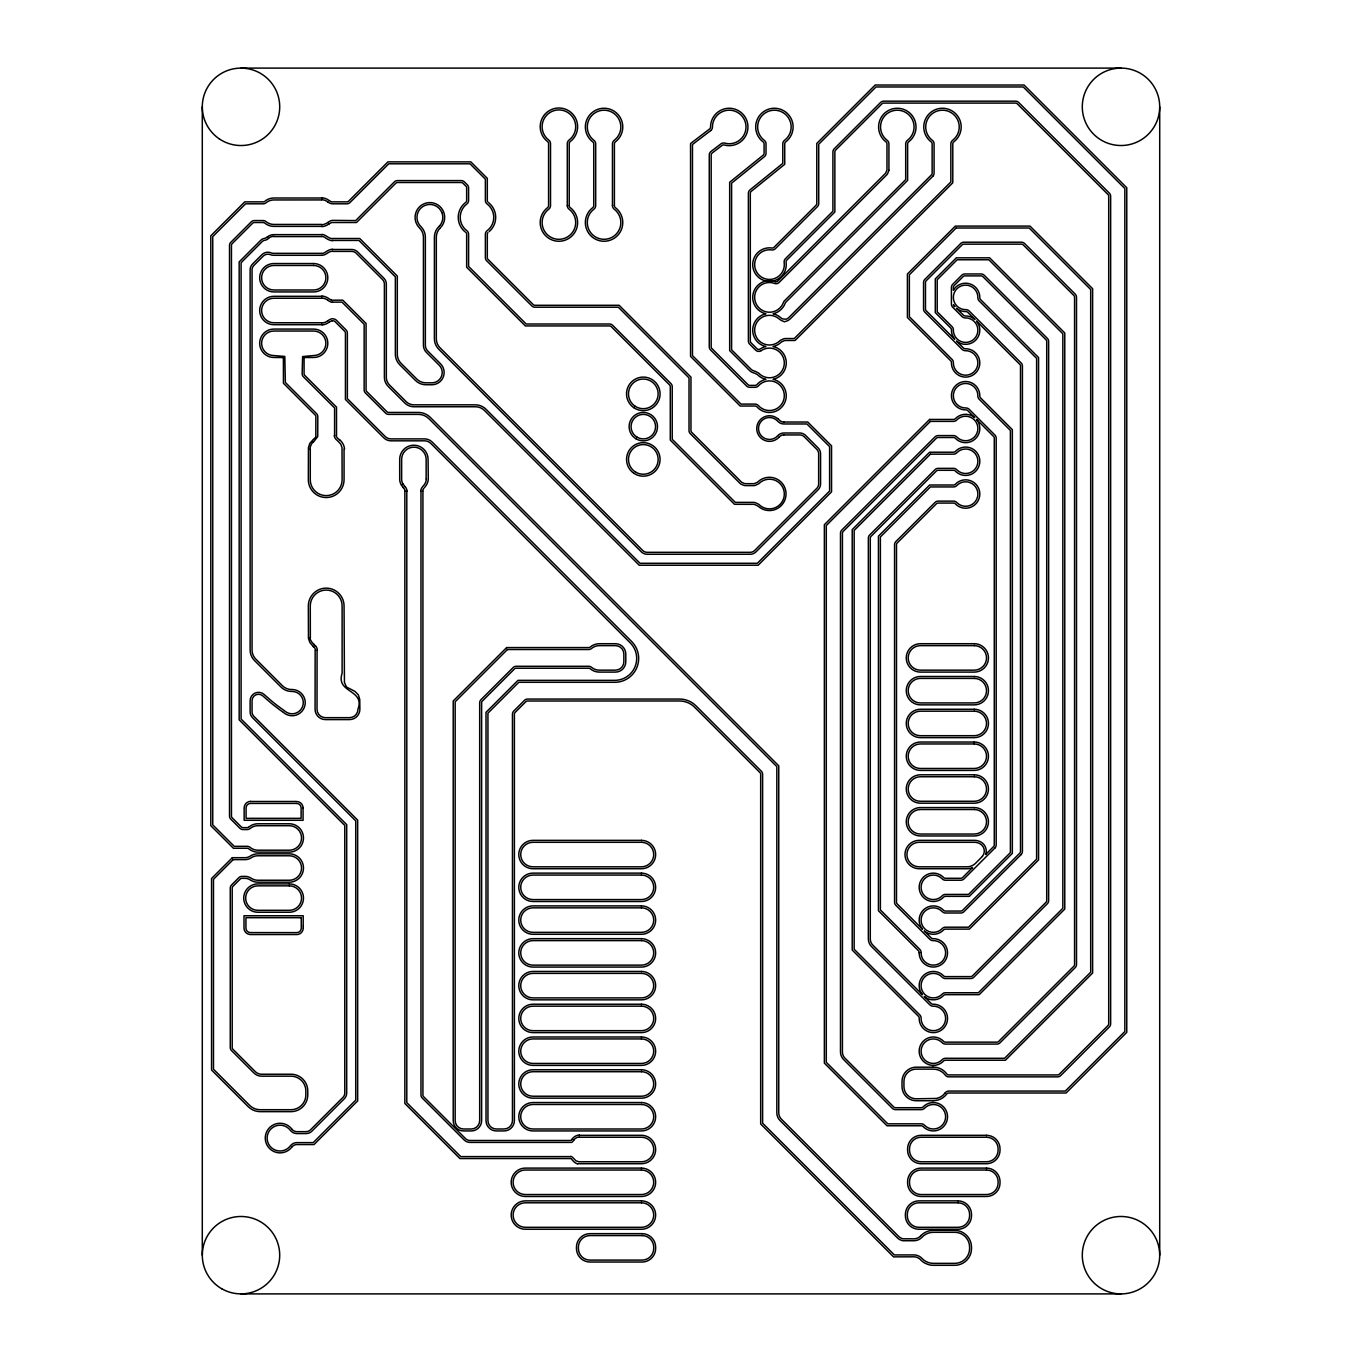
<?xml version="1.0" encoding="UTF-8"?>
<svg xmlns="http://www.w3.org/2000/svg" width="1362" height="1362" viewBox="0 0 1362 1362"><rect width="100%" height="100%" fill="white"/><g stroke="black" fill="none" stroke-linecap="round" stroke-linejoin="round"><path stroke-width="1.5" d="M303.198 925.615L303.198 915.758L244.002 915.758L244.002 928.084A6.469 6.469 0 0 0 249.893 934.502M420.977 491.137L420.977 1094.929A4.512 4.512 0 0 0 422.305 1098.112L464.153 1139.96A8.393 8.393 0 0 0 470.077 1142.412L570.661 1142.412A3.405 3.405 0 0 0 572.04 1142.224A7.576 7.576 0 0 0 573.334 1140.794L573.845 1140.215M303.198 926.024L303.198 927.88M310.281 449.375L310.281 479.696A15.918 15.918 0 0 0 326.199 495.615A15.918 15.918 0 0 0 342.117 479.696L342.015 447.553L340.687 444.029L337.146 440.318A7.389 7.389 0 0 1 334.201 435.721M422.918 491.171L422.918 1094.929A2.588 2.588 0 0 0 423.667 1096.751L465.515 1138.598A6.469 6.469 0 0 0 470.077 1140.488L570.627 1140.488M426.136 478.947L426.153 459.42A12.258 12.258 0 0 0 413.895 447.162A12.258 12.258 0 0 0 401.637 459.42L401.637 478.947A9.721 9.721 0 0 0 403.135 484.293M244.156 807.666L244.173 807.479A6.572 6.572 0 0 1 250.557 801.35M303.198 928.373L303.198 928.424A6.504 6.504 0 0 1 298.687 934.264L298.67 934.247A6.691 6.691 0 0 1 297.444 934.502A5.21 5.21 0 0 1 296.916 934.536L250.846 934.553A21.843 21.843 0 0 1 250.267 934.536M424.706 487.358L425.421 486.387A12.65 12.65 0 0 0 428.281 478.964L428.077 459.42A14.199 14.199 0 0 0 413.895 445.221A14.199 14.199 0 0 0 399.679 459.42L399.696 478.964A11.441 11.441 0 0 0 401.535 485.332M291.928 1129.217L291.383 1128.519A14.812 14.812 0 0 0 269.897 1127.31A14.812 14.812 0 0 0 269.88 1148.83A14.812 14.812 0 0 0 291.349 1147.655L291.843 1147.093M572.449 1138.87L571.87 1139.585A9.466 9.466 0 0 1 571.274 1140.283M439.534 225.888L438.683 226.773A14.659 14.659 0 0 0 434.41 237.226L434.393 338.746A14.846 14.846 0 0 0 438.734 349.234L641.298 551.797A8.393 8.393 0 0 0 647.239 554.266L750.121 554.266A8.393 8.393 0 0 0 756.063 551.797L818.119 489.741A8.393 8.393 0 0 0 820.571 483.816L820.571 453.869A8.393 8.393 0 0 0 818.119 447.928L805.64 435.448A8.393 8.393 0 0 0 799.715 432.997L783.916 432.997A8.393 8.393 0 0 0 777.668 435.789A10.964 10.964 0 0 1 761.869 436.385A10.964 10.964 0 0 1 761.869 420.586A10.964 10.964 0 0 1 777.668 421.164A8.393 8.393 0 0 0 783.916 423.974L806.934 423.974L829.611 446.651L829.611 491.035L757.34 563.289L640.021 563.289L485.911 409.179A14.846 14.846 0 0 0 475.406 404.837L413.895 404.837A10.964 10.964 0 0 1 406.131 401.62L389.532 385.02A10.964 10.964 0 0 1 386.331 377.274L386.331 284.096A8.393 8.393 0 0 0 383.863 278.171L357.644 251.936A8.393 8.393 0 0 0 351.702 249.484L332.72 249.484M777.702 418.662A12.82 12.82 0 0 0 759.86 420.16A12.82 12.82 0 0 0 760.915 438.036A12.82 12.82 0 0 0 778.809 437.406L778.979 437.219M778.809 437.406L779.064 437.117A6.878 6.878 0 0 1 783.899 434.818M920.814 1235.692L921.052 1235.453A13.943 13.943 0 0 1 921.682 1234.84L921.768 1234.772A17.57 17.57 0 0 1 933.362 1230.346L954.745 1230.38A16.906 16.906 0 0 1 971.515 1247.32L971.515 1248.528A16.787 16.787 0 0 1 954.745 1265.298L933.362 1265.298A17.604 17.604 0 0 1 927.982 1264.447L924.866 1263.102A17.961 17.961 0 0 1 923.164 1262.012L922.806 1261.74A15.442 15.442 0 0 1 922.363 1261.399L921.597 1260.752A12.377 12.377 0 0 1 920.967 1260.139L920.508 1259.663A9.262 9.262 0 0 0 913.97 1256.803L893.557 1256.871L760.677 1123.973L760.677 774.365A2.588 2.588 0 0 0 759.928 772.543L694.79 707.406A21.196 21.196 0 0 0 679.315 700.987L527.605 701.004A2.588 2.588 0 0 0 525.783 701.753L515.142 712.394A2.588 2.588 0 0 0 514.393 714.216L514.393 1120.603A10.334 10.334 0 0 1 504.076 1130.937L496.33 1130.937A10.334 10.334 0 0 1 486.013 1120.603L486.013 712.343L517.986 680.353L614.773 680.353A21.945 21.945 0 0 0 630.283 642.915L430.869 443.484A9.057 9.057 0 0 0 424.467 440.828L391.064 440.828A10.351 10.351 0 0 1 383.761 437.815L345.437 399.475L345.437 333.094A2.588 2.588 0 0 0 344.671 331.272L334.984 321.585A2.656 2.656 0 0 0 333.111 320.836L332.294 320.836M920.661 1235.845L920.508 1236.015A9.142 9.142 0 0 1 913.97 1238.841L903.398 1238.807A2.588 2.588 0 0 1 902.768 1238.722L902.189 1238.552A9.159 9.159 0 0 1 898.597 1236.356L781.413 1119.172A9.057 9.057 0 0 1 778.758 1112.788L778.758 765.836L430.29 417.351A16.804 16.804 0 0 0 418.423 412.448L388.698 412.448A2.588 2.588 0 0 1 386.859 411.682L366.838 391.66A2.588 2.588 0 0 1 366.072 389.821L366.072 323.458L342.798 300.185L332.481 300.185A3.865 3.865 0 0 1 331.17 300.015M440.011 228.186L440.13 228.067A12.837 12.837 0 0 0 436.317 237.226L436.334 338.746A12.922 12.922 0 0 0 440.113 347.872L642.677 550.435A6.469 6.469 0 0 0 647.239 552.325L750.121 552.325A6.469 6.469 0 0 0 754.684 550.435L816.757 488.379A6.469 6.469 0 0 0 818.647 483.816L818.647 453.869A6.469 6.469 0 0 0 816.757 449.307L804.278 436.827A6.469 6.469 0 0 0 799.715 434.938L783.916 434.938M982.394 856.392L975.669 863.185A12.258 12.258 0 0 1 966.969 866.811L919.18 866.811A12.258 12.258 0 0 1 906.922 854.553A12.258 12.258 0 0 1 919.18 842.295L974.256 842.295A12.258 12.258 0 0 1 979.55 843.487A8.393 8.393 0 0 1 982.462 856.323M313.583 441.85L317.721 436.623L317.806 416.772A4.512 4.512 0 0 0 316.495 413.588L285.356 382.45L284.811 356.452L273.881 355.55A12.258 12.258 0 0 1 261.623 343.292A12.258 12.258 0 0 1 273.881 331.034L313.618 331.034A12.258 12.258 0 0 1 325.876 343.292A12.258 12.258 0 0 1 313.618 355.55L302.585 356.572L302.143 373.631A4.512 4.512 0 0 0 303.454 376.831L334.592 407.953L334.592 435.636M313.6 439.194L313.924 438.904A10.556 10.556 0 0 0 315.592 437.134M313.277 439.5L309.855 443.331L308.425 447.587L308.34 479.696A17.859 17.859 0 0 0 326.199 497.539A17.859 17.859 0 0 0 344.058 479.696L344.058 449.051M248.94 826.972L249.331 826.666A14.267 14.267 0 0 1 257.895 823.772L289.306 823.772A14.182 14.182 0 0 1 303.488 837.953A14.182 14.182 0 0 1 289.306 852.135L257.895 852.118A14.199 14.199 0 0 1 249.331 849.241L248.905 848.901A3.235 3.235 0 0 0 248.497 848.611A2.588 2.588 0 0 0 247.203 848.271L233.43 848.271L210.804 825.661L210.804 235.813L244.751 201.865L263.155 201.865A2.639 2.639 0 0 0 264.432 201.525M292.064 1129.387A6.452 6.452 0 0 0 296.967 1131.652L306.007 1131.652A6.469 6.469 0 0 0 310.57 1129.762L342.883 1097.466A6.469 6.469 0 0 0 344.773 1092.903L344.773 825.44L239.167 719.834L239.167 261.896L260.84 240.206A6.793 6.793 0 0 1 264.245 238.418L264.466 238.367A6.367 6.367 0 0 0 267.037 237.26L267.344 236.971M267.19 237.09L267.633 236.75A10.3 10.3 0 0 1 273.881 234.639L321.994 234.639M465.463 202.615L464.885 203.074A18.745 18.745 0 0 0 464.782 231.608L465.174 231.863M268.518 238.503L267.582 239.201A7.951 7.951 0 0 1 265.624 240.087L264.62 240.325A4.512 4.512 0 0 0 262.219 241.568L241.091 262.696L241.091 719.034L346.697 824.64L346.697 1092.903A8.393 8.393 0 0 1 344.245 1098.828L311.949 1131.124A8.393 8.393 0 0 1 306.007 1133.576L296.967 1133.576A8.393 8.393 0 0 1 290.31 1130.273A12.905 12.905 0 0 0 271.327 1128.57A12.905 12.905 0 0 0 271.327 1147.621A12.905 12.905 0 0 0 290.31 1145.919A8.393 8.393 0 0 1 296.967 1142.616L313.226 1142.616L355.737 1100.104L355.737 820.894L252.583 717.74A8.393 8.393 0 0 1 250.131 711.815L250.131 700.698A8.393 8.393 0 0 1 264.126 694.467L269.335 699.047A195.685 195.685 0 0 0 278.086 706.18L283.756 710.232A8.393 8.393 0 0 1 284.692 710.964A11.168 11.168 0 0 0 302.602 706.486A11.168 11.168 0 0 0 291.894 691.453A14.846 14.846 0 0 1 281.083 687.112L254.473 660.502A14.846 14.846 0 0 1 250.131 649.997L250.131 269.931A8.393 8.393 0 0 1 252.583 263.99L261.896 254.677A8.393 8.393 0 0 1 270.851 252.787A8.495 8.495 0 0 0 273.881 253.349L321.772 253.349M329.076 223.913L330.404 223.113A7.236 7.236 0 0 1 331.306 222.67A3.456 3.456 0 0 1 332.345 222.517L356.486 222.517L395.729 183.274A2.588 2.588 0 0 1 397.551 182.508L461.207 182.508A2.588 2.588 0 0 1 463.029 183.274L465.906 186.151A2.588 2.588 0 0 1 466.655 187.973L466.655 200.418A2.588 2.588 0 0 1 466.059 202.07M329.315 322.079L330.591 321.33A4.358 4.358 0 0 1 332.175 320.768M327.714 222.483L328.991 221.7A7.968 7.968 0 0 1 332.447 220.372L355.686 220.576L394.35 181.895A4.512 4.512 0 0 1 397.551 180.584L461.207 180.584A4.512 4.512 0 0 1 464.391 181.895L467.268 184.772A4.512 4.512 0 0 1 468.596 187.973L468.596 200.418A4.512 4.512 0 0 1 466.825 204.011A16.77 16.77 0 0 0 466.825 230.689A4.512 4.512 0 0 1 468.596 234.281L468.596 266.441L526.158 324.003L609.495 324.003A4.512 4.512 0 0 1 612.679 325.314L670.904 383.556A4.512 4.512 0 0 1 672.232 386.74L672.232 439.313L735.293 502.374L753.663 502.391A4.512 4.512 0 0 1 755.518 502.782L757.936 503.872A4.512 4.512 0 0 1 759.213 504.74A14.846 14.846 0 0 0 781.567 502.646A14.846 14.846 0 0 0 776.272 480.837A14.693 14.693 0 0 0 772.884 479.594A14.846 14.846 0 0 0 760.83 481.978L759.247 483.289A4.512 4.512 0 0 1 757.97 484.14L755.535 485.23A4.512 4.512 0 0 1 753.697 485.621L745.389 485.604A4.512 4.512 0 0 1 743.669 485.264L741.473 484.361A4.512 4.512 0 0 1 740.026 483.374L690.347 433.712A4.512 4.512 0 0 1 689.019 430.511L689.019 377.921L618.331 307.216L534.994 307.216A4.512 4.512 0 0 1 531.81 305.905L486.694 260.789A4.512 4.512 0 0 1 485.366 257.605L485.366 234.281A4.512 4.512 0 0 1 487.153 230.689A16.77 16.77 0 0 0 487.153 204.011A4.512 4.512 0 0 1 485.366 200.418L485.366 179.154L470.026 163.798L388.732 163.798L350.051 202.478A4.512 4.512 0 0 1 346.867 203.806L332.481 203.806A7.576 7.576 0 0 1 328.974 202.7L327.714 201.882M328.957 223.981L328.719 224.134A14.284 14.284 0 0 1 322.198 226.637M327.714 320.819L328.991 320.019A7.968 7.968 0 0 1 332.447 318.691L333.162 318.895A4.512 4.512 0 0 1 336.363 320.223L346.05 329.91A4.512 4.512 0 0 1 347.361 333.094L347.361 398.674L385.14 436.436A8.393 8.393 0 0 0 391.064 438.904L424.467 438.904A10.964 10.964 0 0 1 432.231 442.105L631.662 641.536A23.869 23.869 0 0 1 614.773 682.294L518.786 682.294L487.937 713.143L487.937 1120.603A8.393 8.393 0 0 0 496.33 1128.996L504.076 1128.996A8.393 8.393 0 0 0 512.452 1120.603L512.452 714.216A4.512 4.512 0 0 1 513.78 711.015L524.421 700.391A4.512 4.512 0 0 1 527.605 699.064L679.298 699.064A23.069 23.069 0 0 1 696.169 706.044L761.29 771.181A4.512 4.512 0 0 1 762.618 774.365L762.618 1123.173L894.357 1254.93L913.97 1254.93A10.964 10.964 0 0 1 921.989 1258.42A15.527 15.527 0 0 0 933.362 1263.357L954.745 1263.357A14.846 14.846 0 0 0 969.591 1248.528L969.591 1247.149A14.846 14.846 0 0 0 954.745 1232.304L933.362 1232.304A15.527 15.527 0 0 0 921.989 1237.241A10.964 10.964 0 0 1 913.97 1240.731L903.398 1240.731A4.512 4.512 0 0 1 902.291 1240.595A10.964 10.964 0 0 1 897.235 1237.717L780.034 1120.534A10.964 10.964 0 0 1 776.834 1112.788L776.834 766.636L428.911 418.73A14.846 14.846 0 0 0 418.423 414.388L388.698 414.388A4.512 4.512 0 0 1 385.497 413.061L365.459 393.022A4.512 4.512 0 0 1 364.148 389.821L364.148 324.258L341.998 302.126L332.481 302.126M328.957 322.317L328.719 322.454A13.501 13.501 0 0 1 322.181 324.922M322.164 226.381L273.881 226.381A14.318 14.318 0 0 1 264.807 223.113A2.792 2.792 0 0 0 263.155 222.449M322.164 324.701L273.881 324.701A14.199 14.199 0 0 1 259.682 310.502A14.199 14.199 0 0 1 273.881 296.303L321.96 296.32M250.421 801.486L295.469 801.486M579.378 1135.329L641.451 1135.312A14.199 14.199 0 0 1 655.65 1149.511A14.199 14.199 0 0 1 641.451 1163.71L579.327 1163.71A10.658 10.658 0 0 1 577.76 1163.574M579.412 1137.253L641.451 1137.253A12.258 12.258 0 0 1 653.709 1149.511A12.258 12.258 0 0 1 641.451 1161.769L578.952 1161.752L576.007 1160.85L573.01 1157.785A4.001 4.001 0 0 0 570.695 1156.355M283.381 712.394A13.109 13.109 0 0 0 304.203 707.729A13.109 13.109 0 0 0 293 689.564L292.847 689.53A10.436 10.436 0 0 0 292.251 689.512L292.013 689.512M332.379 251.408L351.702 251.408A6.469 6.469 0 0 1 356.265 253.298L382.501 279.533A6.469 6.469 0 0 1 384.39 284.096L384.39 377.274A12.922 12.922 0 0 0 388.17 386.399L404.769 402.982A12.922 12.922 0 0 0 413.895 406.761L475.406 406.761A12.922 12.922 0 0 1 484.531 410.541L639.221 565.23L758.14 565.23L831.552 491.835L831.552 445.851L807.734 422.033L783.916 422.033M321.687 224.441L273.881 224.441A12.258 12.258 0 0 1 266.05 221.614A4.478 4.478 0 0 0 263.155 220.559L254.405 220.576A4.512 4.512 0 0 0 251.204 221.904L230.842 242.266A4.512 4.512 0 0 0 229.514 245.449L229.514 816.008A4.512 4.512 0 0 0 230.842 819.209L239.882 828.249A4.512 4.512 0 0 0 243.066 829.56L247.203 829.56A4.512 4.512 0 0 0 250.097 828.522A12.241 12.241 0 0 1 257.895 825.712L289.306 825.712A12.241 12.241 0 0 1 301.547 837.953A12.241 12.241 0 0 1 289.306 850.194L257.895 850.194A12.241 12.241 0 0 1 250.097 847.368A4.512 4.512 0 0 0 247.203 846.33L234.23 846.33L212.744 824.844L212.744 236.613L245.569 203.806L263.155 203.806A4.512 4.512 0 0 0 266.05 202.751L266.441 202.444A12.581 12.581 0 0 1 273.37 199.959L321.687 199.925M321.687 322.76L273.881 322.76A12.258 12.258 0 0 1 261.623 310.502A12.258 12.258 0 0 1 273.881 298.244L321.687 298.261M241.006 68.1L1120.994 68.1M263.155 222.517L254.405 222.517A2.588 2.588 0 0 0 252.583 223.266L232.204 243.628A2.588 2.588 0 0 0 231.455 245.449L231.455 816.008A2.588 2.588 0 0 0 232.204 817.83L241.244 826.87A2.588 2.588 0 0 0 243.066 827.636L247.203 827.636A2.639 2.639 0 0 0 248.497 827.279M273.881 236.579L321.772 236.579M332.72 240.444L358.938 240.444L395.355 276.861L395.355 354.205A14.846 14.846 0 0 0 399.713 364.71L415.41 380.407A14.846 14.846 0 0 0 425.897 384.748L431.89 384.748A12.258 12.258 0 0 0 440.556 363.824L427.821 351.09A8.393 8.393 0 0 1 425.353 345.165L425.353 237.209A14.846 14.846 0 0 0 420.875 226.586A12.888 12.888 0 0 1 422.68 206.649A12.888 12.888 0 0 1 441.816 212.489M296.524 801.486L295.656 801.486M932.885 1067.195L916.2 1067.195A14.199 14.199 0 0 0 902.019 1081.394L902.019 1086.535A14.199 14.199 0 0 0 916.2 1100.734L932.834 1100.734M241.006 1293.9L1120.994 1293.9M570.627 1158.551L459.93 1158.551L404.854 1103.475L404.854 491.171M321.96 198.001L273.881 198.001A14.386 14.386 0 0 0 265.284 200.929M570.661 1156.61L460.731 1156.61L406.795 1102.675L406.795 491.256M332.277 238.503L359.738 238.503L397.295 276.06L397.295 354.205A12.922 12.922 0 0 0 401.075 363.331L416.789 379.045A12.922 12.922 0 0 0 425.897 382.824L431.89 382.824A10.317 10.317 0 0 0 439.194 365.203L426.442 352.452A10.351 10.351 0 0 1 423.429 345.165L423.429 237.209A13.245 13.245 0 0 0 419.615 228.067L419.275 227.709A14.795 14.795 0 0 1 419.292 207.041A14.795 14.795 0 0 1 439.943 206.53A14.795 14.795 0 0 1 440.965 227.182M327.714 300.202L328.991 301.002A7.576 7.576 0 0 0 332.447 302.296M283.007 712.071L281.594 711.1A81.89 81.89 0 0 1 280.044 710.028L273.2 704.801A221.308 221.308 0 0 1 268.076 700.511L262.832 695.914A6.452 6.452 0 0 0 252.055 700.698L252.055 711.815A6.469 6.469 0 0 0 253.945 716.378L357.661 820.094L357.661 1100.905L314.026 1144.557L296.967 1144.557A6.435 6.435 0 0 0 292.064 1146.804M488.788 202.836L489.128 203.125A18.745 18.745 0 0 1 489.145 231.591M339.768 440.096L338.236 438.683A5.652 5.652 0 0 1 336.176 435.789M312.868 646.133L313.754 647.052M313.056 646.32L309.804 642.404L308.459 638.352L308.34 605.988A17.859 17.859 0 0 1 326.199 588.129A17.859 17.859 0 0 1 344.058 605.988L344.433 682.362L346.442 686.993L354.971 691.402L358.342 694.858L359.755 699.455L359.874 709.261A10.334 10.334 0 0 1 349.557 719.596L325.399 719.596A10.334 10.334 0 0 1 315.082 709.261L315.15 650.542M313.822 644.345L315.252 645.826M403.084 487.358L403.697 488.158A6.129 6.129 0 0 1 405.127 491.137M403.288 487.63L401.586 485.298M405.246 487.017L403.22 484.242M310.349 637.825L310.281 605.988A15.918 15.918 0 0 1 326.199 590.069A15.918 15.918 0 0 1 342.117 605.988L342.117 673.254C335.461 693.173 365.356 689.257 357.951 709.261A8.393 8.393 0 0 1 349.557 717.655L325.399 717.655A8.393 8.393 0 0 1 317.023 709.261L317.074 650.168M336.533 435.585L336.516 407.153L304.833 375.452A2.588 2.588 0 0 1 304.066 373.631L304.084 358.819A6.316 6.316 0 0 1 304.186 357.729M244.138 808.585L244.156 820.282L303.062 820.282L303.062 807.938M1159.709 106.815A38.715 38.715 0 0 1 1101.637 140.337A38.715 38.715 0 0 1 1101.637 73.293A38.715 38.715 0 0 1 1159.709 106.815L1159.709 1255.185A38.715 38.715 0 0 1 1101.637 1288.707A38.715 38.715 0 0 1 1101.637 1221.663A38.715 38.715 0 0 1 1159.709 1255.185M202.291 106.815L202.291 1255.185M297.188 801.52A6.487 6.487 0 0 1 303.079 807.972M313.873 646.933A5.635 5.635 0 0 1 315.422 650.1M315.695 436.913A4.222 4.222 0 0 0 315.814 435.261L315.882 416.772A2.588 2.588 0 0 0 315.116 414.95L283.432 383.25L283.398 358.819A6.095 6.095 0 0 0 283.296 357.678M283.211 357.627A9.04 9.04 0 0 0 281.355 357.525L273.881 357.474A14.199 14.199 0 0 1 259.682 343.292A14.199 14.199 0 0 1 273.881 329.076L313.618 329.093A14.199 14.199 0 0 1 327.816 343.292A14.199 14.199 0 0 1 313.618 357.491L305.207 357.525A5.857 5.857 0 0 0 304.288 357.644M339.87 439.977A13.722 13.722 0 0 1 344.569 449M321.977 197.796A13.569 13.569 0 0 1 328.14 199.839L330.2 201.15A10.011 10.011 0 0 0 330.864 201.508M331.17 201.695A3.865 3.865 0 0 0 332.481 201.865L346.867 201.865A2.588 2.588 0 0 0 348.689 201.116L387.932 161.874L470.826 161.874L487.307 178.354L487.307 200.418A2.571 2.571 0 0 0 487.902 202.07M487.902 232.63A2.588 2.588 0 0 0 487.307 234.281L487.307 257.605A2.588 2.588 0 0 0 488.056 259.427L533.172 304.526A2.588 2.588 0 0 0 534.994 305.292L619.131 305.292L690.96 377.121L690.96 430.511A2.588 2.588 0 0 0 691.709 432.333L741.388 482.012A2.588 2.588 0 0 0 742.222 482.574L744.401 483.476A2.588 2.588 0 0 0 745.389 483.663L753.697 483.68A2.588 2.588 0 0 0 754.752 483.459L757.187 482.386A3.49 3.49 0 0 0 758.021 481.79L758.174 481.654A16.65 16.65 0 0 1 781.243 482.216A16.65 16.65 0 0 1 781.55 505.302A16.65 16.65 0 0 1 758.481 506.477L758.123 506.358A3.099 3.099 0 0 0 757.153 505.625L754.718 504.553A2.588 2.588 0 0 0 753.663 504.332L734.476 504.298L670.291 440.113L670.291 386.74A2.588 2.588 0 0 0 669.542 384.918L611.317 326.693A2.588 2.588 0 0 0 609.495 325.927L525.357 325.927L466.655 267.241L466.655 234.281A2.571 2.571 0 0 0 466.059 232.63M775.318 281.662A16.77 16.77 0 0 0 753.39 292.677A16.77 16.77 0 0 0 765.921 313.771A16.77 16.77 0 0 0 765.904 346.544A16.77 16.77 0 0 0 760.166 348.978A2.383 2.383 0 0 1 756.983 348.74L751.075 342.815A2.588 2.588 0 0 1 750.309 340.994L750.309 193.319A2.435 2.435 0 0 1 751.245 191.361L784.733 164.291L784.733 143.895A2.588 2.588 0 0 1 785.738 141.852A18.71 18.71 0 0 0 788.206 114.34A18.71 18.71 0 0 0 760.592 114.34A18.71 18.71 0 0 0 763.06 141.852A2.588 2.588 0 0 1 764.082 143.895L764.082 153.242A2.435 2.435 0 0 1 763.146 155.2L729.674 182.253L729.674 350.613L749.389 370.345A10.317 10.317 0 0 0 754.616 373.154L757.493 374.669A16.77 16.77 0 0 0 765.904 379.317A16.77 16.77 0 0 0 756.983 384.527A2.588 2.588 0 0 1 755.059 385.395L749.798 385.395A2.588 2.588 0 0 1 747.976 384.629L711.951 348.604A2.588 2.588 0 0 1 711.185 346.782L711.185 155.013A2.588 2.588 0 0 1 712.207 152.97L722.047 145.445A2.588 2.588 0 0 1 724.295 145.002A18.71 18.71 0 0 0 747.653 130.275A18.71 18.71 0 0 0 730.883 108.33A18.71 18.71 0 0 0 710.538 126.989A2.588 2.588 0 0 1 709.517 129.032L690.551 143.538L690.551 356.401L740.179 406.029L755.059 406.029A2.588 2.588 0 0 1 756.983 406.897A16.77 16.77 0 0 0 783.967 404.156A16.77 16.77 0 0 0 773.071 379.317A16.77 16.77 0 0 0 773.071 346.544A16.77 16.77 0 0 0 781.073 342.288A2.588 2.588 0 0 1 781.805 341.794L784.24 340.704A2.588 2.588 0 0 1 785.295 340.483L795.067 340.483L952.787 182.763L952.787 143.895A2.588 2.588 0 0 1 953.809 141.852A18.71 18.71 0 0 0 956.277 114.34A18.71 18.71 0 0 0 928.663 114.34A18.71 18.71 0 0 0 931.131 141.852A2.588 2.588 0 0 1 932.136 143.895L932.136 173.144A2.588 2.588 0 0 1 931.387 174.966L789.092 317.261A9.04 9.04 0 0 1 786.146 319.219L782.758 318.946A9.04 9.04 0 0 1 780.511 317.516A16.77 16.77 0 0 0 773.071 313.771A16.77 16.77 0 0 0 785.244 303.113A2.588 2.588 0 0 1 785.857 302.177L907.62 180.397L907.62 143.895A2.588 2.588 0 0 1 908.641 141.852A18.71 18.71 0 0 0 911.11 114.34A18.71 18.71 0 0 0 883.495 114.34A18.71 18.71 0 0 0 885.964 141.852A2.588 2.588 0 0 1 886.985 143.895L886.985 170.012L885.675 173.144L777.821 281.015A2.452 2.452 0 0 1 775.182 281.611M315.439 645.656A7.593 7.593 0 0 1 317.329 650.151M313.873 644.277A13.228 13.228 0 0 1 309.838 637.961M310.025 449.375A10.828 10.828 0 0 1 313.413 441.663M327.748 222.551A13.007 13.007 0 0 1 321.721 224.764M321.721 199.618A13.058 13.058 0 0 1 327.748 201.831M761.205 350.63A4.324 4.324 0 0 1 755.569 350.068L749.696 344.194A4.512 4.512 0 0 1 748.385 340.994L748.385 193.336A4.341 4.341 0 0 1 750.036 189.846L782.792 163.372L782.792 143.895A4.512 4.512 0 0 1 784.563 140.303A16.77 16.77 0 0 0 786.776 115.651A16.77 16.77 0 0 0 762.022 115.651A16.77 16.77 0 0 0 764.235 140.303A4.512 4.512 0 0 1 766.023 143.895L766.023 153.225A4.341 4.341 0 0 1 764.354 156.715L731.598 183.172L731.598 349.813L750.751 368.966A8.393 8.393 0 0 0 755.263 371.298L758.668 373.103A14.846 14.846 0 0 0 779.03 374.295A14.846 14.846 0 0 0 781.345 354.035A14.846 14.846 0 0 0 761.239 350.596M332.175 238.69A9.755 9.755 0 0 1 327.748 236.971L326.505 236.188A9.994 9.994 0 0 0 322.028 234.417M291.689 689.512A13.926 13.926 0 0 1 290.566 689.478A12.905 12.905 0 0 1 282.445 685.733L255.835 659.123A12.922 12.922 0 0 1 252.055 649.997L252.055 269.931A6.469 6.469 0 0 1 253.945 265.369L263.275 256.039A6.776 6.776 0 0 1 270.051 254.558L270.612 254.745A10.385 10.385 0 0 0 273.881 255.29L321.772 255.29A9.159 9.159 0 0 0 325.995 254.064L327.595 253.06A10.13 10.13 0 0 1 332.345 251.187M783.899 422.152A6.895 6.895 0 0 1 779.064 419.836L778.979 419.751A11.322 11.322 0 0 0 777.77 418.577M330.864 299.827A10.011 10.011 0 0 1 330.2 299.47L329.11 298.806A15.016 15.016 0 0 0 321.994 295.98M932.902 1100.7A16.804 16.804 0 0 0 946.743 1094.009A2.588 2.588 0 0 1 948.837 1093.005L1066.088 1093.005L1126.766 1032.328L1126.766 187.735L1024.054 85.023L875.187 85.023L816.791 143.419L816.791 203.466A2.588 2.588 0 0 1 816.025 205.287L774.042 247.288A2.503 2.503 0 0 1 771.879 248.003A16.77 16.77 0 0 0 752.726 263.819A16.77 16.77 0 0 0 770.279 281.372A16.77 16.77 0 0 0 786.095 262.236A2.588 2.588 0 0 1 786.827 260.057L834.855 212.012L834.855 151.982A2.588 2.588 0 0 1 835.604 150.143L881.912 103.852A2.588 2.588 0 0 1 883.734 103.086L1015.507 103.086A2.588 2.588 0 0 1 1017.329 103.852L1107.953 194.46A2.588 2.588 0 0 1 1108.702 196.281L1108.702 1023.764A2.588 2.588 0 0 1 1107.953 1025.586L1059.364 1074.175A2.588 2.588 0 0 1 1057.542 1074.941L948.548 1074.924A2.503 2.503 0 0 1 946.982 1074.141L946.777 1073.903A16.804 16.804 0 0 0 932.885 1067.11M572.312 1138.768A9.943 9.943 0 0 1 579.344 1134.972M422.646 491.137A6.146 6.146 0 0 1 424.025 488.107M571.206 1158.687A4.12 4.12 0 0 1 571.546 1159.062L572.38 1160.066A10.981 10.981 0 0 0 577.624 1163.965M332.515 240.751A13.007 13.007 0 0 1 326.505 238.537L325.263 237.703A7.968 7.968 0 0 0 321.79 236.375M268.467 238.316A8.495 8.495 0 0 1 273.898 236.358M321.79 253.536A7.576 7.576 0 0 0 325.263 252.242L326.539 251.442A13.058 13.058 0 0 1 332.515 249.161M441.833 212.489A12.837 12.837 0 0 1 439.568 225.939M321.721 297.938A13.058 13.058 0 0 1 327.748 300.151M327.748 320.87A13.007 13.007 0 0 1 321.721 323.083M953.366 329.91A4.512 4.512 0 0 0 952.038 326.625L937.209 311.796L937.209 279.704L957.145 259.767L988.829 259.767L1062.837 333.775L1062.837 908.284L978.393 992.745L945.466 992.745A4.512 4.512 0 0 0 942.198 994.124A12.258 12.258 0 0 1 924.747 994.379A12.258 12.258 0 0 1 924.747 976.912A12.258 12.258 0 0 1 942.198 977.15A4.512 4.512 0 0 0 945.466 978.546L970.629 978.546A4.512 4.512 0 0 0 973.83 977.218L1047.327 903.738A4.512 4.512 0 0 0 1048.638 900.537L1048.638 341.521A4.512 4.512 0 0 0 1047.327 338.338L984.266 275.277A4.512 4.512 0 0 0 981.083 273.966L964.892 273.966A4.512 4.512 0 0 0 961.708 275.277L952.736 284.249A4.512 4.512 0 0 0 951.408 287.45L951.408 304.049A4.512 4.512 0 0 0 952.736 307.233L962.066 316.58A4.512 4.512 0 0 0 965.352 317.908A12.258 12.258 0 0 1 977.865 329.996A12.258 12.258 0 0 1 965.692 342.424A12.258 12.258 0 0 1 953.349 330.166M921.104 952.617A4.512 4.512 0 0 0 919.776 949.331L880.38 909.918L880.38 536.968L930.416 486.932L953.502 486.932A4.512 4.512 0 0 0 956.771 485.553A12.258 12.258 0 0 1 974.222 485.298A12.258 12.258 0 0 1 974.222 502.765A12.258 12.258 0 0 1 956.771 502.51A4.512 4.512 0 0 0 953.502 501.131L938.163 501.131A4.512 4.512 0 0 0 934.979 502.459L895.89 541.531A4.512 4.512 0 0 0 894.562 544.732L894.562 902.172A4.512 4.512 0 0 0 895.89 905.372L929.82 939.286A4.512 4.512 0 0 0 933.106 940.614A12.258 12.258 0 0 1 945.62 952.702A12.258 12.258 0 0 1 933.447 965.13A12.258 12.258 0 0 1 921.104 952.872M573.708 1140.113A8.274 8.274 0 0 1 579.361 1136.861M420.671 491.086A8.598 8.598 0 0 1 422.424 486.932L423.871 485.247A11.117 11.117 0 0 0 426.374 478.947M405.348 486.932A8.581 8.581 0 0 1 407.102 491.086M919.163 952.838L919.163 952.872A14.199 14.199 0 0 0 933.447 967.054A14.199 14.199 0 0 0 947.543 952.668A14.199 14.199 0 0 0 933.055 938.673A2.588 2.588 0 0 1 931.182 937.924L924.202 930.944A14.199 14.199 0 0 0 943.594 929.923A2.588 2.588 0 0 1 945.466 929.122L969.352 929.122L1038.559 859.933L1038.559 357.559L980.555 299.555A2.588 2.588 0 0 1 979.806 297.682A14.199 14.199 0 0 0 953.349 290.259L953.349 287.45A2.588 2.588 0 0 1 954.098 285.628L963.07 276.656A2.588 2.588 0 0 1 964.892 275.89L981.083 275.89A2.588 2.588 0 0 1 982.904 276.656L1045.948 339.7A2.588 2.588 0 0 1 1046.714 341.521L1046.714 900.537A2.588 2.588 0 0 1 1045.948 902.359L972.468 975.856A2.588 2.588 0 0 1 970.629 976.605L945.466 976.605A2.588 2.588 0 0 1 943.594 975.822A14.199 14.199 0 0 0 923.862 975.09A14.199 14.199 0 0 0 922.5 994.788L872.94 945.211A9.04 9.04 0 0 1 870.284 938.827L870.284 538.177A2.588 2.588 0 0 1 871.05 536.339L936.341 471.048A2.588 2.588 0 0 1 938.163 470.299L953.502 470.299A2.588 2.588 0 0 1 955.375 471.082A14.199 14.199 0 0 0 975.584 471.371A14.199 14.199 0 0 0 975.584 451.145A14.199 14.199 0 0 0 955.375 451.435A2.588 2.588 0 0 1 953.502 452.218L929.616 452.218L852.22 529.614L852.22 950.063L918.414 1016.239A2.588 2.588 0 0 1 919.163 1018.129A14.199 14.199 0 0 0 933.259 1032.617A14.199 14.199 0 0 0 947.543 1018.316A14.199 14.199 0 0 0 933.055 1004.22A2.588 2.588 0 0 1 931.182 1003.471L924.202 996.49A14.199 14.199 0 0 0 943.594 995.469A2.588 2.588 0 0 1 945.466 994.669L979.193 994.669L1064.778 909.084L1064.778 332.975L989.629 257.827L956.345 257.827L935.285 278.904L935.285 312.596L950.676 327.987A2.588 2.588 0 0 1 951.425 329.859L951.425 329.979A14.199 14.199 0 0 0 954.762 339.308L926.245 310.791A2.588 2.588 0 0 1 925.479 308.97L925.479 282.53A2.588 2.588 0 0 1 926.245 280.708L962.049 244.905A2.588 2.588 0 0 1 963.87 244.156L1021.432 244.156A2.588 2.588 0 0 1 1023.254 244.905L1073.818 295.452A2.588 2.588 0 0 1 1074.567 297.274L1074.567 964.449A2.588 2.588 0 0 1 1073.818 966.271L998.687 1041.402A2.588 2.588 0 0 1 996.848 1042.151L945.466 1042.151A2.588 2.588 0 0 1 943.594 1041.368A14.199 14.199 0 0 0 923.385 1041.079A14.199 14.199 0 0 0 923.385 1061.304A14.199 14.199 0 0 0 943.594 1061.015A2.588 2.588 0 0 1 945.466 1060.232L1005.411 1060.232L1092.63 972.996L1092.63 288.727L1029.995 226.092L955.324 226.092L907.415 273.983L907.415 317.516L950.676 360.76A2.588 2.588 0 0 1 951.425 362.65A14.199 14.199 0 0 0 965.522 377.121A14.199 14.199 0 0 0 979.806 362.837A14.199 14.199 0 0 0 965.317 348.74A2.588 2.588 0 0 1 963.445 347.991L956.464 341.011A14.199 14.199 0 0 0 975.652 340.194A14.199 14.199 0 0 0 976.469 321.006L1019.729 364.284A2.588 2.588 0 0 1 1020.496 366.106L1020.496 851.369A2.588 2.588 0 0 1 1019.729 853.208L962.628 910.31A2.588 2.588 0 0 1 960.806 911.059L945.466 911.059A2.588 2.588 0 0 1 943.594 910.276A14.199 14.199 0 0 0 923.862 909.544A14.199 14.199 0 0 0 922.5 929.242L897.269 903.993A2.588 2.588 0 0 1 896.502 902.172L896.502 544.732A2.588 2.588 0 0 1 897.269 542.893L936.341 503.821A2.588 2.588 0 0 1 938.163 503.072L953.502 503.072A2.588 2.588 0 0 1 955.375 503.855A14.199 14.199 0 0 0 975.584 504.144A14.199 14.199 0 0 0 975.584 483.919A14.199 14.199 0 0 0 955.375 484.208A2.588 2.588 0 0 1 953.502 485.008L929.616 485.008L878.439 536.168L878.439 910.718L918.414 950.693A2.588 2.588 0 0 1 919.163 952.583L919.163 952.753M888.926 170.386L887.326 174.251L779.2 282.377A4.375 4.375 0 0 1 774.518 283.432A14.744 14.744 0 0 0 754.65 297.393A14.829 14.829 0 0 0 783.422 302.449A4.512 4.512 0 0 1 784.478 300.815L905.696 179.597L905.696 143.895A4.512 4.512 0 0 1 907.467 140.303A16.77 16.77 0 0 0 909.68 115.651A16.77 16.77 0 0 0 884.925 115.651A16.77 16.77 0 0 0 887.139 140.303A4.512 4.512 0 0 1 888.926 143.895L888.926 170.386M945.228 1092.869L942.913 1095.303A15.254 15.254 0 0 1 936.443 1098.453L916.2 1098.793A12.258 12.258 0 0 1 903.942 1086.535L903.942 1081.394A12.258 12.258 0 0 1 916.2 1069.136L932.902 1069.136A14.846 14.846 0 0 1 945.228 1075.061L945.568 1075.469A4.426 4.426 0 0 0 948.327 1076.848L1057.542 1076.865A4.512 4.512 0 0 0 1060.743 1075.554L1109.315 1026.965A4.512 4.512 0 0 0 1110.643 1023.764L1110.643 196.281A4.512 4.512 0 0 0 1109.315 193.098L1018.708 102.473A4.512 4.512 0 0 0 1015.507 101.163L883.734 101.163A4.512 4.512 0 0 0 880.55 102.473L834.242 148.781A4.512 4.512 0 0 0 832.914 151.982L832.914 211.212L785.448 258.678A4.512 4.512 0 0 0 784.172 262.508A14.846 14.846 0 0 1 770.194 279.431A14.846 14.846 0 0 1 754.667 263.905A14.846 14.846 0 0 1 771.59 249.927A4.426 4.426 0 0 0 775.404 248.65L817.404 206.666A4.512 4.512 0 0 0 818.732 203.466L818.732 144.219L875.987 86.964L1023.254 86.964L1124.842 188.535L1124.842 1031.511L1065.288 1091.064L948.837 1091.064A4.512 4.512 0 0 0 945.228 1092.869M232.357 857.685L211.553 878.49L211.553 1070.004L248.276 1106.727A16.77 16.77 0 0 0 260.142 1111.647L291.008 1111.647A16.77 16.77 0 0 0 307.778 1094.878L307.778 1090.996A16.77 16.77 0 0 0 291.008 1074.226L261.64 1074.226A9.04 9.04 0 0 1 255.256 1071.588L232.953 1049.285A2.588 2.588 0 0 1 232.204 1047.463L232.204 888.126A2.588 2.588 0 0 1 232.953 886.304L240.172 879.086A2.588 2.588 0 0 1 241.993 878.337L245.092 878.337A9.04 9.04 0 0 1 250.08 879.835A14.165 14.165 0 0 0 257.895 882.184L289.306 882.184A14.165 14.165 0 0 0 303.488 868.02A14.165 14.165 0 0 0 289.306 853.838L257.895 853.838A14.165 14.165 0 0 0 250.08 856.187A9.04 9.04 0 0 1 245.092 857.685L232.357 857.685M233.157 859.626L213.494 879.29L213.494 1069.204L249.655 1105.365A14.846 14.846 0 0 0 260.142 1109.707L291.008 1109.707A14.846 14.846 0 0 0 305.854 1094.878L305.854 1090.996A14.846 14.846 0 0 0 291.008 1076.167L261.64 1076.167A10.964 10.964 0 0 1 253.894 1072.95L231.591 1050.647A4.512 4.512 0 0 1 230.263 1047.463L230.263 888.126A4.512 4.512 0 0 1 231.591 884.942L238.793 877.724A4.512 4.512 0 0 1 241.993 876.396L245.092 876.396A10.964 10.964 0 0 1 251.153 878.218A12.241 12.241 0 0 0 257.895 880.244L289.306 880.244A12.241 12.241 0 0 0 301.547 868.02A12.241 12.241 0 0 0 289.306 855.779L257.895 855.779A12.241 12.241 0 0 0 251.153 857.805A10.964 10.964 0 0 1 245.092 859.626L233.157 859.626M932.749 176.328L790.454 318.64A10.964 10.964 0 0 1 786.895 321.006L784.325 321.772L781.958 320.717A10.964 10.964 0 0 1 779.234 318.98A14.846 14.846 0 0 0 758.6 320.07A14.846 14.846 0 0 0 759.077 340.738A14.846 14.846 0 0 0 779.745 340.892A4.512 4.512 0 0 1 781.022 340.023L783.439 338.934A4.512 4.512 0 0 1 785.295 338.542L794.267 338.542L950.846 181.963L950.846 143.895A4.512 4.512 0 0 1 952.634 140.303A16.77 16.77 0 0 0 954.847 115.651A16.77 16.77 0 0 0 930.093 115.651A16.77 16.77 0 0 0 932.306 140.303A4.512 4.512 0 0 1 934.077 143.895L934.077 173.144A4.512 4.512 0 0 1 932.749 176.328M506.63 647.58L453.223 700.987L453.223 1120.603A10.317 10.317 0 0 0 463.557 1130.937L471.303 1130.937A10.317 10.317 0 0 0 481.62 1120.603L481.62 702.86A2.588 2.588 0 0 1 482.369 701.038L514.427 668.98A2.588 2.588 0 0 1 516.249 668.231L588.673 668.231A2.588 2.588 0 0 1 590.325 668.827A14.199 14.199 0 0 0 599.399 672.096L615.454 672.096A10.317 10.317 0 0 0 625.788 661.779L625.788 654.032A10.317 10.317 0 0 0 615.454 643.715L599.399 643.715A14.199 14.199 0 0 0 590.325 646.984A2.588 2.588 0 0 1 588.673 647.58L506.63 647.58M507.43 649.521L455.163 701.788L455.163 1120.603A8.393 8.393 0 0 0 463.557 1128.996L471.303 1128.996A8.393 8.393 0 0 0 479.679 1120.603L479.679 702.86A4.512 4.512 0 0 1 481.007 699.659L513.065 667.618A4.512 4.512 0 0 1 516.249 666.29L588.673 666.29A4.512 4.512 0 0 1 591.568 667.329A12.258 12.258 0 0 0 599.399 670.155L615.454 670.155A8.393 8.393 0 0 0 623.847 661.779L623.847 654.032A8.393 8.393 0 0 0 615.454 645.639L599.399 645.639A12.258 12.258 0 0 0 591.568 648.465A4.512 4.512 0 0 1 588.673 649.521L507.43 649.521M956.124 228.016L909.356 274.784L909.356 316.716L952.038 359.398A4.512 4.512 0 0 1 953.366 362.684A12.258 12.258 0 0 0 965.522 375.197A12.258 12.258 0 0 0 977.865 362.854A12.258 12.258 0 0 0 965.352 350.681A4.512 4.512 0 0 1 962.066 349.353L924.866 312.153A4.512 4.512 0 0 1 923.555 308.97L923.555 282.53A4.512 4.512 0 0 1 924.866 279.346L960.67 243.543A4.512 4.512 0 0 1 963.87 242.215L1021.432 242.215A4.512 4.512 0 0 1 1024.633 243.543L1075.18 294.09A4.512 4.512 0 0 1 1076.508 297.274L1076.508 964.449A4.512 4.512 0 0 1 1075.18 967.633L1000.048 1042.764A4.512 4.512 0 0 1 996.848 1044.092L945.466 1044.092A4.512 4.512 0 0 1 942.198 1042.713A12.258 12.258 0 0 0 924.747 1042.458A12.258 12.258 0 0 0 924.747 1059.925A12.258 12.258 0 0 0 942.198 1059.67A4.512 4.512 0 0 1 945.466 1058.291L1004.611 1058.291L1090.69 972.196L1090.69 289.527L1029.178 228.016L956.124 228.016M929.616 419.445L824.368 524.71L824.368 1063.126L887.002 1125.778L921.257 1125.778A2.588 2.588 0 0 1 923.113 1126.561A14.199 14.199 0 0 0 943.321 1126.851A14.199 14.199 0 0 0 943.321 1106.642A14.199 14.199 0 0 0 923.113 1106.914A2.588 2.588 0 0 1 921.257 1107.715L895.566 1107.715A2.588 2.588 0 0 1 893.727 1106.948L845.07 1058.291A9.04 9.04 0 0 1 842.431 1051.907L842.431 533.257A2.588 2.588 0 0 1 843.18 531.435L936.341 438.275A2.588 2.588 0 0 1 938.163 437.508L953.502 437.508A2.588 2.588 0 0 1 955.375 438.309A14.199 14.199 0 0 0 975.107 439.041A14.199 14.199 0 0 0 976.469 419.326L993.511 436.385A2.588 2.588 0 0 1 994.277 438.206L994.277 844.815A2.588 2.588 0 0 1 993.511 846.653L985.662 854.502A10.317 10.317 0 0 0 980.385 841.733A14.199 14.199 0 0 0 974.256 840.354L919.18 840.354A14.199 14.199 0 0 0 904.981 854.553A14.199 14.199 0 0 0 919.18 868.735L966.969 868.735A14.199 14.199 0 0 0 972.57 867.577L962.628 877.537A2.588 2.588 0 0 1 960.806 878.286L945.466 878.286A2.588 2.588 0 0 1 943.594 877.503A14.199 14.199 0 0 0 923.385 877.213A14.199 14.199 0 0 0 923.385 897.422A14.199 14.199 0 0 0 943.594 897.149A2.588 2.588 0 0 1 945.466 896.349L969.352 896.349L1012.341 853.378L1012.341 429.66L980.555 397.874A2.588 2.588 0 0 1 979.806 396.001A14.199 14.199 0 0 0 965.709 381.513A14.199 14.199 0 0 0 951.425 395.814A14.199 14.199 0 0 0 965.913 409.894A2.588 2.588 0 0 1 967.786 410.66L974.766 417.64A14.199 14.199 0 0 0 955.375 418.662A2.588 2.588 0 0 1 953.502 419.445L929.616 419.445M930.416 421.386L826.291 525.511L826.291 1062.326L887.803 1123.837L921.257 1123.837A4.512 4.512 0 0 1 924.509 1125.233A12.258 12.258 0 0 0 941.959 1125.472A12.258 12.258 0 0 0 941.959 1108.004A12.258 12.258 0 0 0 924.509 1108.259A4.512 4.512 0 0 1 921.257 1109.638L895.566 1109.638A4.512 4.512 0 0 1 892.365 1108.327L843.708 1059.653A10.964 10.964 0 0 1 840.49 1051.907L840.49 533.257A4.512 4.512 0 0 1 841.818 530.056L934.979 436.896A4.512 4.512 0 0 1 938.163 435.585L953.502 435.585A4.512 4.512 0 0 1 956.771 436.964A12.258 12.258 0 0 0 974.222 437.219A12.258 12.258 0 0 0 974.222 419.751A12.258 12.258 0 0 0 956.771 419.99A4.512 4.512 0 0 1 953.502 421.386L930.416 421.386M930.416 454.159L854.161 530.414L854.161 949.246L919.776 1014.877A4.512 4.512 0 0 1 921.104 1018.163A12.258 12.258 0 0 0 933.276 1030.676A12.258 12.258 0 0 0 945.62 1018.333A12.258 12.258 0 0 0 933.106 1006.16A4.512 4.512 0 0 1 929.82 1004.833L871.561 946.59A10.964 10.964 0 0 1 868.343 938.827L868.343 538.177A4.512 4.512 0 0 1 869.671 534.977L934.979 469.686A4.512 4.512 0 0 1 938.163 468.358L953.502 468.358A4.512 4.512 0 0 1 956.771 469.737A12.258 12.258 0 0 0 974.222 469.992A12.258 12.258 0 0 0 974.222 452.524A12.258 12.258 0 0 0 956.771 452.78A4.512 4.512 0 0 1 953.502 454.159L930.416 454.159M994.89 848.015L963.99 878.899A4.512 4.512 0 0 1 960.806 880.227L945.466 880.227A4.512 4.512 0 0 1 942.198 878.831A12.258 12.258 0 0 0 924.747 878.592A12.258 12.258 0 0 0 924.747 896.043A12.258 12.258 0 0 0 942.198 895.804A4.512 4.512 0 0 1 945.466 894.425L968.552 894.425L1010.4 852.578L1010.4 430.46L979.193 399.253A4.512 4.512 0 0 1 977.865 395.967A12.258 12.258 0 0 0 965.692 383.454A12.258 12.258 0 0 0 953.349 395.797A12.258 12.258 0 0 0 965.862 407.97A4.512 4.512 0 0 1 969.148 409.281L994.89 435.023A4.512 4.512 0 0 1 996.201 438.206L996.201 844.815A4.512 4.512 0 0 1 994.89 848.015M1021.108 854.57L963.99 911.672A4.512 4.512 0 0 1 960.806 913L945.466 913A4.512 4.512 0 0 1 942.198 911.604A12.258 12.258 0 0 0 924.747 911.365A12.258 12.258 0 0 0 924.747 928.816A12.258 12.258 0 0 0 942.198 928.578A4.512 4.512 0 0 1 945.466 927.199L968.552 927.199L1036.618 859.133L1036.618 358.359L979.193 300.934A4.512 4.512 0 0 1 977.865 297.648A12.258 12.258 0 0 0 965.692 285.135A12.258 12.258 0 0 0 953.349 297.478A12.258 12.258 0 0 0 965.862 309.651A4.512 4.512 0 0 1 969.148 310.962L1021.108 362.922A4.512 4.512 0 0 1 1022.419 366.106L1022.419 851.369A4.512 4.512 0 0 1 1021.108 854.57M710.692 130.582L692.475 144.491L692.475 355.601L740.979 404.088L755.059 404.088A4.512 4.512 0 0 1 758.43 405.604A14.846 14.846 0 0 0 779.779 406.387A14.846 14.846 0 0 0 779.779 385.02A14.846 14.846 0 0 0 758.43 385.821A4.512 4.512 0 0 1 755.059 387.319L749.798 387.319A4.512 4.512 0 0 1 746.597 386.008L710.572 349.966A4.512 4.512 0 0 1 709.261 346.782L709.261 155.013A4.512 4.512 0 0 1 711.032 151.42L720.873 143.912A4.512 4.512 0 0 1 724.805 143.146A16.77 16.77 0 0 0 745.746 129.935A16.77 16.77 0 0 0 730.713 110.254A16.77 16.77 0 0 0 712.462 126.989A4.512 4.512 0 0 1 710.692 130.582M313.618 263.547L273.881 263.547A14.199 14.199 0 0 0 259.682 277.729A14.199 14.199 0 0 0 273.881 291.928L313.618 291.928A14.199 14.199 0 0 0 327.816 277.729A14.199 14.199 0 0 0 313.618 263.547M313.618 265.471L273.881 265.471A12.258 12.258 0 0 0 261.623 277.729A12.258 12.258 0 0 0 273.881 289.987L313.618 289.987A12.258 12.258 0 0 0 325.876 277.729A12.258 12.258 0 0 0 313.618 265.471M974.256 643.715L920.457 643.715A14.199 14.199 0 0 0 906.258 657.897A14.199 14.199 0 0 0 920.457 672.096L974.256 672.096A14.199 14.199 0 0 0 988.454 657.897A14.199 14.199 0 0 0 974.256 643.715M974.256 645.639L920.457 645.639A12.258 12.258 0 0 0 908.199 657.897A12.258 12.258 0 0 0 920.457 670.155L974.256 670.155A12.258 12.258 0 0 0 986.514 657.897A12.258 12.258 0 0 0 974.256 645.639M974.256 676.488L920.457 676.488A14.199 14.199 0 0 0 906.258 690.67A14.199 14.199 0 0 0 920.457 704.869L974.256 704.869A14.199 14.199 0 0 0 988.454 690.67A14.199 14.199 0 0 0 974.256 676.488M974.256 678.412L920.457 678.412A12.258 12.258 0 0 0 908.199 690.67A12.258 12.258 0 0 0 920.457 702.928L974.256 702.928A12.258 12.258 0 0 0 986.514 690.67A12.258 12.258 0 0 0 974.256 678.412M974.256 709.261L920.457 709.261A14.199 14.199 0 0 0 906.258 723.443A14.199 14.199 0 0 0 920.457 737.642L974.256 737.642A14.199 14.199 0 0 0 988.454 723.443A14.199 14.199 0 0 0 974.256 709.261M974.256 711.185L920.457 711.185A12.258 12.258 0 0 0 908.199 723.443A12.258 12.258 0 0 0 920.457 735.701L974.256 735.701A12.258 12.258 0 0 0 986.514 723.443A12.258 12.258 0 0 0 974.256 711.185M974.256 742.035L920.457 742.035A14.199 14.199 0 0 0 906.258 756.216A14.199 14.199 0 0 0 920.457 770.415L974.256 770.415A14.199 14.199 0 0 0 988.454 756.216A14.199 14.199 0 0 0 974.256 742.035M974.256 743.958L920.457 743.958A12.258 12.258 0 0 0 908.199 756.216A12.258 12.258 0 0 0 920.457 768.474L974.256 768.474A12.258 12.258 0 0 0 986.514 756.216A12.258 12.258 0 0 0 974.256 743.958M974.256 774.808L920.457 774.808A14.199 14.199 0 0 0 906.258 789.007A14.199 14.199 0 0 0 920.457 803.188L974.256 803.188A14.199 14.199 0 0 0 988.454 789.007A14.199 14.199 0 0 0 974.256 774.808M974.256 776.749L920.457 776.749A12.258 12.258 0 0 0 908.199 789.007A12.258 12.258 0 0 0 920.457 801.265L974.256 801.265A12.258 12.258 0 0 0 986.514 789.007A12.258 12.258 0 0 0 974.256 776.749M296.593 803.427L250.625 803.427A4.529 4.529 0 0 0 246.079 807.938L246.079 818.341L301.121 818.341L301.121 807.938A4.529 4.529 0 0 0 296.593 803.427M974.256 807.581L920.457 807.581A14.199 14.199 0 0 0 906.258 821.78A14.199 14.199 0 0 0 920.457 835.962L974.256 835.962A14.199 14.199 0 0 0 988.454 821.78A14.199 14.199 0 0 0 974.256 807.581M974.256 809.522L920.457 809.522A12.258 12.258 0 0 0 908.199 821.78A12.258 12.258 0 0 0 920.457 834.038L974.256 834.038A12.258 12.258 0 0 0 986.514 821.78A12.258 12.258 0 0 0 974.256 809.522M641.451 840.354L532.968 840.354A14.199 14.199 0 0 0 518.786 854.553A14.199 14.199 0 0 0 532.968 868.735L641.451 868.735A14.199 14.199 0 0 0 655.65 854.553A14.199 14.199 0 0 0 641.451 840.354M641.451 842.295L532.968 842.295A12.258 12.258 0 0 0 520.71 854.553A12.258 12.258 0 0 0 532.968 866.811L641.451 866.811A12.258 12.258 0 0 0 653.709 854.553A12.258 12.258 0 0 0 641.451 842.295M641.451 873.127L532.968 873.127A14.199 14.199 0 0 0 518.786 887.326A14.199 14.199 0 0 0 532.968 901.508L641.451 901.508A14.199 14.199 0 0 0 655.65 887.326A14.199 14.199 0 0 0 641.451 873.127M641.451 875.068L532.968 875.068A12.258 12.258 0 0 0 520.71 887.326A12.258 12.258 0 0 0 532.968 899.584L641.451 899.584A12.258 12.258 0 0 0 653.709 887.326A12.258 12.258 0 0 0 641.451 875.068M289.306 883.904L257.895 883.904A14.165 14.165 0 0 0 243.73 898.086A14.165 14.165 0 0 0 257.895 912.251L289.306 912.251A14.165 14.165 0 0 0 303.488 898.086A14.165 14.165 0 0 0 289.306 883.904M289.306 885.845L257.895 885.845A12.241 12.241 0 0 0 245.654 898.086A12.241 12.241 0 0 0 257.895 910.31L289.306 910.31A12.241 12.241 0 0 0 301.547 898.086A12.241 12.241 0 0 0 289.306 885.845M641.451 905.9L532.968 905.9A14.199 14.199 0 0 0 518.786 920.099A14.199 14.199 0 0 0 532.968 934.281L641.451 934.281A14.199 14.199 0 0 0 655.65 920.099A14.199 14.199 0 0 0 641.451 905.9M641.451 907.841L532.968 907.841A12.258 12.258 0 0 0 520.71 920.099A12.258 12.258 0 0 0 532.968 932.357L641.451 932.357A12.258 12.258 0 0 0 653.709 920.099A12.258 12.258 0 0 0 641.451 907.841M301.257 917.699L245.943 917.699L245.943 928.084A4.529 4.529 0 0 0 250.489 932.595L296.712 932.612A4.529 4.529 0 0 0 301.274 928.084L301.257 917.699M641.451 938.673L532.968 938.673A14.199 14.199 0 0 0 518.786 952.872A14.199 14.199 0 0 0 532.968 967.071L641.451 967.071A14.199 14.199 0 0 0 655.65 952.872A14.199 14.199 0 0 0 641.451 938.673M641.451 940.614L532.968 940.614A12.258 12.258 0 0 0 520.71 952.872A12.258 12.258 0 0 0 532.968 965.13L641.451 965.13A12.258 12.258 0 0 0 653.709 952.872A12.258 12.258 0 0 0 641.451 940.614M641.451 971.447L532.968 971.447A14.199 14.199 0 0 0 518.786 985.645A14.199 14.199 0 0 0 532.968 999.844L641.451 999.844A14.199 14.199 0 0 0 655.65 985.645A14.199 14.199 0 0 0 641.451 971.447M641.451 973.387L532.968 973.387A12.258 12.258 0 0 0 520.71 985.645A12.258 12.258 0 0 0 532.968 997.903L641.451 997.903A12.258 12.258 0 0 0 653.709 985.645A12.258 12.258 0 0 0 641.451 973.387M641.451 1004.22L532.968 1004.22A14.199 14.199 0 0 0 518.786 1018.418A14.199 14.199 0 0 0 532.968 1032.617L641.451 1032.617A14.199 14.199 0 0 0 655.65 1018.418A14.199 14.199 0 0 0 641.451 1004.22M641.451 1006.16L532.968 1006.16A12.258 12.258 0 0 0 520.71 1018.418A12.258 12.258 0 0 0 532.968 1030.676L641.451 1030.676A12.258 12.258 0 0 0 653.709 1018.418A12.258 12.258 0 0 0 641.451 1006.16M641.451 1036.993L532.968 1036.993A14.199 14.199 0 0 0 518.786 1051.192A14.199 14.199 0 0 0 532.968 1065.39L641.451 1065.39A14.199 14.199 0 0 0 655.65 1051.192A14.199 14.199 0 0 0 641.451 1036.993M641.451 1038.934L532.968 1038.934A12.258 12.258 0 0 0 520.71 1051.192A12.258 12.258 0 0 0 532.968 1063.45L641.451 1063.45A12.258 12.258 0 0 0 653.709 1051.192A12.258 12.258 0 0 0 641.451 1038.934M641.451 1069.766L532.968 1069.766A14.199 14.199 0 0 0 518.786 1083.965A14.199 14.199 0 0 0 532.968 1098.164L641.451 1098.164A14.199 14.199 0 0 0 655.65 1083.965A14.199 14.199 0 0 0 641.451 1069.766M641.451 1071.707L532.968 1071.707A12.258 12.258 0 0 0 520.71 1083.965A12.258 12.258 0 0 0 532.968 1096.223L641.451 1096.223A12.258 12.258 0 0 0 653.709 1083.965A12.258 12.258 0 0 0 641.451 1071.707M641.451 1102.539L532.968 1102.539A14.199 14.199 0 0 0 518.786 1116.738A14.199 14.199 0 0 0 532.968 1130.937L641.451 1130.937A14.199 14.199 0 0 0 655.65 1116.738A14.199 14.199 0 0 0 641.451 1102.539M641.451 1104.48L532.968 1104.48A12.258 12.258 0 0 0 520.71 1116.738A12.258 12.258 0 0 0 532.968 1128.996L641.451 1128.996A12.258 12.258 0 0 0 653.709 1116.738A12.258 12.258 0 0 0 641.451 1104.48M986.497 1135.312L921.121 1135.312A13.552 13.552 0 0 0 907.586 1148.864L907.586 1150.158A13.552 13.552 0 0 0 921.121 1163.71L986.497 1163.71A13.552 13.552 0 0 0 1000.031 1150.158L1000.031 1148.864A13.552 13.552 0 0 0 986.497 1135.312M986.497 1137.253L921.121 1137.253A11.611 11.611 0 0 0 909.51 1148.864L909.51 1150.158A11.611 11.611 0 0 0 921.121 1161.769L986.497 1161.769A11.611 11.611 0 0 0 998.108 1150.158L998.108 1148.864A11.611 11.611 0 0 0 986.497 1137.253M641.451 1168.102L525.374 1168.102A14.199 14.199 0 0 0 511.176 1182.284A14.199 14.199 0 0 0 525.374 1196.483L641.451 1196.483A14.199 14.199 0 0 0 655.65 1182.284A14.199 14.199 0 0 0 641.451 1168.102M986.497 1168.102L921.121 1168.102A13.552 13.552 0 0 0 907.586 1181.637L907.586 1182.931A13.552 13.552 0 0 0 921.121 1196.483L986.497 1196.483A13.552 13.552 0 0 0 1000.031 1182.931L1000.031 1181.637A13.552 13.552 0 0 0 986.497 1168.102M641.451 1170.026L525.374 1170.026A12.258 12.258 0 0 0 513.116 1182.284A12.258 12.258 0 0 0 525.374 1194.542L641.451 1194.542A12.258 12.258 0 0 0 653.709 1182.284A12.258 12.258 0 0 0 641.451 1170.026M986.497 1170.026L921.121 1170.026A11.611 11.611 0 0 0 909.51 1181.637L909.51 1182.931A11.611 11.611 0 0 0 921.121 1194.542L986.497 1194.542A11.611 11.611 0 0 0 998.108 1182.931L998.108 1181.637A11.611 11.611 0 0 0 986.497 1170.026M641.451 1200.875L525.374 1200.875A14.199 14.199 0 0 0 511.176 1215.057A14.199 14.199 0 0 0 525.374 1229.256L641.451 1229.256A14.199 14.199 0 0 0 655.65 1215.057A14.199 14.199 0 0 0 641.451 1200.875M957.98 1200.875L918.941 1200.875A13.552 13.552 0 0 0 905.389 1214.41L905.389 1215.704A13.552 13.552 0 0 0 918.941 1229.256L957.98 1229.256A13.552 13.552 0 0 0 971.515 1215.704L971.515 1214.41A13.552 13.552 0 0 0 957.98 1200.875M641.451 1202.799L525.374 1202.799A12.258 12.258 0 0 0 513.116 1215.057A12.258 12.258 0 0 0 525.374 1227.315L641.451 1227.315A12.258 12.258 0 0 0 653.709 1215.057A12.258 12.258 0 0 0 641.451 1202.799M957.98 1202.799L918.941 1202.799A11.611 11.611 0 0 0 907.313 1214.41L907.313 1215.704A11.611 11.611 0 0 0 918.941 1227.315L957.98 1227.315A11.611 11.611 0 0 0 969.591 1215.704L969.591 1214.41A11.611 11.611 0 0 0 957.98 1202.799M642.098 1233.649L590.018 1233.649A13.552 13.552 0 0 0 576.466 1247.183L576.466 1248.477A13.552 13.552 0 0 0 590.018 1262.029L642.098 1262.029A13.552 13.552 0 0 0 655.65 1248.477L655.65 1247.183A13.552 13.552 0 0 0 642.098 1233.649M642.098 1235.572L590.018 1235.572A11.611 11.611 0 0 0 578.407 1247.183L578.407 1248.477A11.611 11.611 0 0 0 590.018 1260.088L642.098 1260.088A11.611 11.611 0 0 0 653.709 1248.477L653.709 1247.183A11.611 11.611 0 0 0 642.098 1235.572M974.766 319.304L967.786 312.341A2.588 2.588 0 0 0 965.913 311.575A14.199 14.199 0 0 1 956.464 308.238L963.445 315.218A2.588 2.588 0 0 0 965.317 315.967A14.199 14.199 0 0 1 974.766 319.304M954.762 306.535L954.132 305.922A2.69 2.69 0 0 1 953.4 304.645A14.199 14.199 0 0 0 954.762 306.535M614.398 205.594L614.398 143.895A2.588 2.588 0 0 1 615.403 141.852A18.71 18.71 0 0 0 617.871 114.34A18.71 18.71 0 0 0 590.257 114.34A18.71 18.71 0 0 0 592.725 141.852A2.588 2.588 0 0 1 593.747 143.895L593.747 205.594A2.588 2.588 0 0 1 592.725 207.654A18.71 18.71 0 0 0 590.257 235.166A18.71 18.71 0 0 0 617.871 235.166A18.71 18.71 0 0 0 615.403 207.654A2.588 2.588 0 0 1 614.398 205.594M612.457 205.594L612.457 143.895A4.512 4.512 0 0 1 614.228 140.303A16.77 16.77 0 0 0 616.441 115.651A16.77 16.77 0 0 0 591.687 115.651A16.77 16.77 0 0 0 593.9 140.303A4.512 4.512 0 0 1 595.688 143.895L595.688 205.594A4.512 4.512 0 0 1 593.9 209.186A16.77 16.77 0 0 0 591.687 233.855A16.77 16.77 0 0 0 616.441 233.855A16.77 16.77 0 0 0 614.228 209.186A4.512 4.512 0 0 1 612.457 205.594M569.231 205.594L569.231 143.64A2.588 2.588 0 0 1 570.252 141.58A18.71 18.71 0 0 0 572.721 114.085A18.71 18.71 0 0 0 545.089 114.085A18.71 18.71 0 0 0 547.575 141.58A2.588 2.588 0 0 1 548.58 143.64L548.58 205.594A2.588 2.588 0 0 1 547.575 207.654A18.71 18.71 0 0 0 545.089 235.166A18.71 18.71 0 0 0 572.721 235.166A18.71 18.71 0 0 0 570.252 207.654A2.588 2.588 0 0 1 569.231 205.594M567.29 205.594L567.29 143.64A4.512 4.512 0 0 1 569.078 140.048A16.77 16.77 0 0 0 571.291 115.378A16.77 16.77 0 0 0 546.52 115.378A16.77 16.77 0 0 0 548.733 140.048A4.512 4.512 0 0 1 550.52 143.64L550.52 205.594A4.512 4.512 0 0 1 548.733 209.186A16.77 16.77 0 0 0 546.52 233.855A16.77 16.77 0 0 0 571.291 233.855A16.77 16.77 0 0 0 569.078 209.186A4.512 4.512 0 0 1 567.29 205.594M636.207 438.939A14.199 14.199 0 0 0 657.505 426.646A14.199 14.199 0 0 0 636.207 414.354A14.199 14.199 0 0 0 636.207 438.939M633.653 473.125A16.77 16.77 0 0 0 660.008 460.918A16.77 16.77 0 0 0 636.258 444.199A16.77 16.77 0 0 0 633.653 473.125M633.653 407.578A16.77 16.77 0 0 0 660.008 395.372A16.77 16.77 0 0 0 636.258 378.636A16.77 16.77 0 0 0 633.653 407.578M637.178 437.253A12.258 12.258 0 0 0 655.565 426.646A12.258 12.258 0 0 0 637.178 416.023A12.258 12.258 0 0 0 637.178 437.253M635.884 472.256A14.846 14.846 0 0 0 658.152 459.42A14.846 14.846 0 0 0 635.884 446.566A14.846 14.846 0 0 0 635.884 472.256M634.76 405.995A14.846 14.846 0 0 0 658.084 395.201A14.846 14.846 0 0 0 637.075 380.407A14.846 14.846 0 0 0 634.76 405.995M219.299 138.873A38.715 38.715 0 0 0 279.619 109.573A38.715 38.715 0 0 0 224.083 71.999A38.715 38.715 0 0 0 219.299 138.873M221.648 1288.707A38.715 38.715 0 0 0 279.704 1255.185A38.715 38.715 0 0 0 221.648 1221.663A38.715 38.715 0 0 0 221.648 1288.707"/></g></svg>
